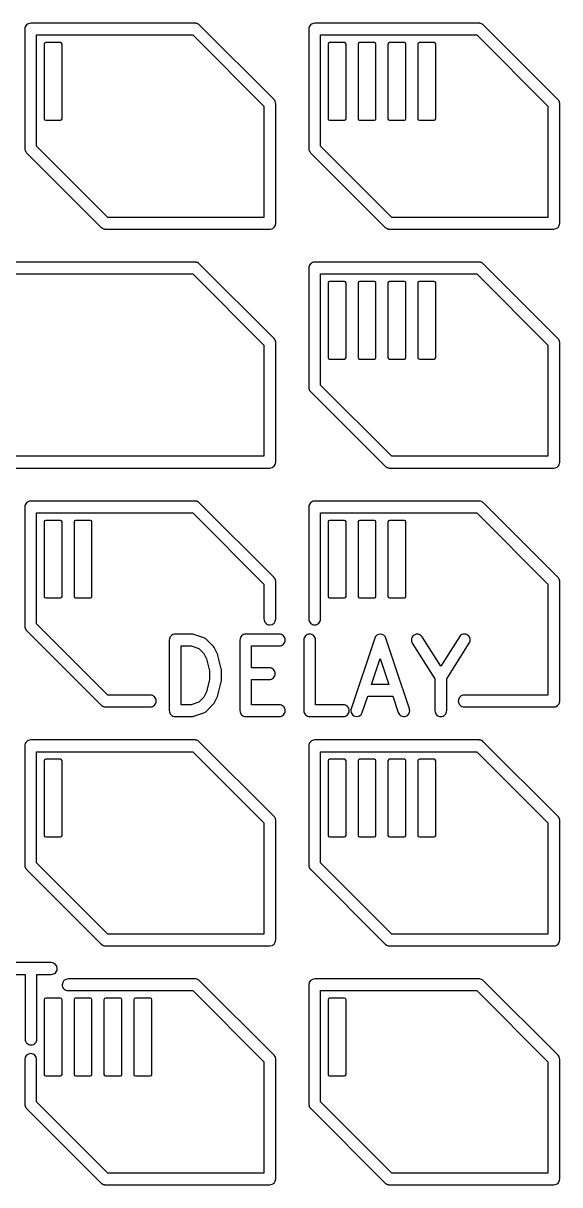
# Model space of a CAD drawing. Header units: millimetres. Extents: x 3 to 62, y 3 to 113.
# Drawn here: x 39.14 to 61.93, y 63.76 to 113.16 of the extents above; entities that cross this region are included whole.
import ezdxf

# ---------------------------------------------------------------- set-up
doc = ezdxf.new("R2010")
doc.units = ezdxf.units.MM
doc.layers.add('Layer_1', color=7, linetype='CONTINUOUS')

msp = doc.modelspace()

# ---------------------------------------------------------------- linework, layer by layer
at = {"layer": 'Layer_1', "color": 7}
for points in [[(46.440739, 113.157596), (39.456144, 113.157596), (39.455642, 113.157596), (39.455642, 113.157596)], [(46.473812, 113.155528), (46.473283, 113.155528)], [(46.505853, 113.148811), (46.505324, 113.148811)], [(46.536862, 113.138475), (46.536333, 113.138475)], [(58.505618, 113.157596), (51.521023, 113.157596), (51.520521, 113.157596), (51.520521, 113.157596)], [(39.205531, 112.907482), (39.205531, 107.827178), (39.206034, 107.818393)], [(49.79245, 109.909219), (46.617454, 113.084215)], [(51.27041, 112.907482), (51.27041, 107.827178), (51.270913, 107.818393)], [(61.850106, 109.916454), (58.690112, 113.07698)], [(40.028411, 112.272406), (40.028411, 109.09741)], [(40.725508, 112.334934), (40.090932, 112.334934)], [(40.788055, 109.09741), (40.788055, 112.272406)], [(52.09329, 112.272406), (52.09329, 109.09741)], [(52.790916, 112.334934), (52.155811, 112.334934)], [(52.853437, 109.09741), (52.853437, 112.272406)], [(53.363474, 112.272406), (53.363474, 109.09741)], [(54.060597, 112.334934), (53.425492, 112.334934)], [(54.123118, 109.09741), (54.123118, 112.272406)], [(54.633181, 112.272406), (54.633181, 109.09741)], [(55.330807, 112.334934), (54.695702, 112.334934)], [(55.393328, 109.09741), (55.393328, 112.272406)], [(55.903391, 112.272406), (55.903391, 109.09741)], [(56.600488, 112.334934), (55.965912, 112.334934)], [(56.663035, 109.09741), (56.663035, 112.272406)], [(49.865316, 104.652182), (49.865316, 109.719567)], [(61.92194, 109.799148), (61.921411, 109.800699)], [(61.930724, 104.652182), (61.930724, 109.732486)], [(40.090932, 109.034882), (40.725508, 109.034882)], [(52.155811, 109.034882), (52.790916, 109.034882)], [(53.425492, 109.034882), (54.060597, 109.034882)], [(54.695702, 109.034882), (55.330807, 109.034882)], [(55.965912, 109.034882), (56.600488, 109.034882)], [(39.237043, 107.706256), (39.238075, 107.704189)], [(51.301922, 107.706256), (51.302954, 107.704189)], [(39.2789, 107.650445), (42.453896, 104.475449)], [(51.343779, 107.650445), (54.518775, 104.475449)], [(42.590315, 104.406203), (42.598068, 104.404652), (42.600158, 104.404652)], [(42.643549, 104.402585), (49.615735, 104.402585)], [(54.655221, 104.406203), (54.662947, 104.404652)], [(54.708428, 104.402585), (61.680614, 104.402585)], [(46.440739, 102.997505), (15.325884, 102.997505), (15.325355, 102.997505), (15.325355, 102.997505)], [(46.473812, 102.995438), (46.473283, 102.995438)], [(46.505853, 102.98872), (46.505324, 102.98872)], [(46.536862, 102.978385), (46.536333, 102.978385)], [(49.79245, 99.749128), (46.617454, 102.924124)], [(51.27041, 102.747391), (51.27041, 97.667604)], [(58.505618, 102.997505), (51.521023, 102.997505), (51.520521, 102.997505), (51.520521, 102.997505)], [(61.850106, 99.756363), (58.690112, 102.91689)], [(52.09329, 102.112315), (52.09329, 98.937319)], [(52.790916, 102.174844), (52.155811, 102.174844)], [(52.853437, 98.937319), (52.853437, 102.112315)], [(53.363474, 102.112315), (53.363474, 98.937319)], [(54.060597, 102.174844), (53.425492, 102.174844)], [(54.123118, 98.937319), (54.123118, 102.112315)], [(54.633181, 102.112315), (54.633181, 98.937319)], [(55.330807, 102.174844), (54.695702, 102.174844)], [(55.393328, 98.937319), (55.393328, 102.112315)], [(55.903391, 102.112315), (55.903391, 98.937319)], [(56.600488, 102.174844), (55.965912, 102.174844)], [(56.663035, 98.937319), (56.663035, 102.112315)], [(49.863252, 99.603918), (49.86275, 99.606502)], [(49.865316, 94.492608), (49.865316, 99.559476)], [(61.92194, 99.639058), (61.921411, 99.640608)], [(61.930724, 94.492608), (61.930724, 99.572395)], [(52.155811, 98.874791), (52.790916, 98.874791)], [(53.425492, 98.874791), (54.060597, 98.874791)], [(54.695702, 98.874791), (55.330807, 98.874791)], [(55.965912, 98.874791), (56.600488, 98.874791)], [(51.279697, 97.600942), (51.280226, 97.599392)], [(51.302954, 97.545648), (51.305018, 97.542031)], [(51.322084, 97.516709), (51.322586, 97.515159)], [(51.343779, 97.490871), (54.518775, 94.315875)], [(18.500351, 94.242495), (18.50551, 94.242495), (49.615735, 94.242495)], [(54.695517, 94.242495), (61.680614, 94.242495)], [(39.205531, 92.587301), (39.205531, 87.507514)], [(46.440739, 92.837414), (39.456144, 92.837414), (39.455642, 92.837414), (39.455642, 92.837414)], [(46.473812, 92.835347), (46.473283, 92.835347)], [(46.505853, 92.828629), (46.505324, 92.828629)], [(46.536862, 92.818294), (46.536333, 92.818294)], [(49.79245, 89.589038), (46.617454, 92.764034)], [(51.27041, 92.587301), (51.27041, 87.824807)], [(58.505618, 92.837414), (51.521023, 92.837414), (51.520521, 92.837414), (51.520521, 92.837414)], [(61.850106, 89.596273), (58.690112, 92.756799)], [(44.535424, 84.582631), (42.733984, 84.582631), (39.705752, 87.610866), (39.705752, 92.337187), (46.337393, 92.337187), (49.365625, 89.308952), (49.365625, 87.824807)], [(40.028411, 91.952225), (40.028411, 88.777229)], [(40.725508, 92.014753), (40.090932, 92.014753)], [(40.788055, 88.777229), (40.788055, 91.952225)], [(41.298092, 91.952225), (41.298092, 88.777229)], [(41.995718, 92.014753), (41.360613, 92.014753)], [(42.058239, 88.777229), (42.058239, 91.952225)], [(51.770631, 87.824807), (51.770631, 92.337187), (58.402272, 92.337187), (61.430503, 89.308952), (61.430503, 84.582631), (57.870513, 84.582631)], [(52.09329, 91.952225), (52.09329, 88.777229)], [(52.790916, 92.014753), (52.155811, 92.014753)], [(52.853437, 88.777229), (52.853437, 91.952225)], [(53.363474, 91.952225), (53.363474, 88.777229)], [(54.060597, 92.014753), (53.425492, 92.014753)], [(54.123118, 88.777229), (54.123118, 91.952225)], [(54.633181, 91.952225), (54.633181, 88.777229)], [(55.330807, 92.014753), (54.695702, 92.014753)], [(55.393328, 88.777229), (55.393328, 91.952225)], [(49.863252, 89.443827), (49.86275, 89.446411)], [(61.92194, 89.478967), (61.921411, 89.480517)], [(61.930724, 84.332518), (61.930724, 89.412305)], [(49.865316, 87.824807), (49.865316, 89.399385)], [(40.090932, 88.715217), (40.725508, 88.715217)], [(41.360613, 88.715217), (41.995718, 88.715217)], [(52.155811, 88.715217), (52.790916, 88.715217)], [(53.425492, 88.715217), (54.060597, 88.715217)], [(54.695702, 88.715217), (55.330807, 88.715217)], [(39.214818, 87.440851), (39.215348, 87.439301)], [(39.238075, 87.385557), (39.240139, 87.38194)], [(39.257205, 87.356619), (39.257707, 87.355068)], [(39.2789, 87.330781), (42.453896, 84.155784), (42.460617, 84.149583)], [(46.306622, 87.177846), (45.592406, 87.177845)], [(46.814065, 87.022299), (46.385679, 87.164926)], [(47.197526, 86.676068), (46.912252, 86.961838)], [(50.020362, 87.177819), (48.59201, 87.177819), (48.59201, 87.177819)], [(54.069196, 87.00677), (53.069257, 84.006956)], [(55.252067, 84.880287), (54.543593, 87.00677)], [(57.666916, 87.062063), (56.877797, 85.82183), (56.088705, 87.062063)], [(45.34227, 86.927732), (45.34227, 83.927919)], [(47.387179, 86.325702), (47.244013, 86.611472)], [(48.3419, 86.927705), (48.3419, 85.49937), (48.3419, 83.927892)], [(49.591949, 85.749484), (48.842121, 85.749484), (48.842121, 86.677591), (50.020362, 86.677591)], [(51.056125, 86.927732), (51.056125, 83.927919)], [(52.735089, 84.178032), (51.556372, 84.178032), (51.556372, 86.927732)], [(55.66651, 86.793346), (56.627687, 85.283363), (56.627687, 83.927892)], [(57.127934, 83.927892), (57.127934, 85.283363), (58.088582, 86.793346)], [(47.548812, 85.702485), (47.406229, 86.274026)], [(47.556485, 85.213627), (47.556485, 85.642024)], [(47.406176, 84.581625), (47.548812, 85.153166)], [(50.020362, 84.178005), (48.842121, 84.178005), (48.842121, 85.249256), (49.591949, 85.249256)], [(47.24396, 84.244695), (47.387126, 84.530465)], [(53.543125, 83.848827), (53.772069, 84.534572), (54.84072, 84.534572), (55.069134, 83.848827)], [(55.543532, 84.006956), (55.262412, 84.849281)], [(42.596533, 84.084988), (42.598068, 84.084988)], [(42.630638, 84.082404), (44.535424, 84.082404)], [(46.912199, 83.893813), (47.197473, 84.179583)], [(57.870513, 84.082404), (61.680614, 84.082404)], [(45.592406, 83.677805), (46.306569, 83.677805)], [(46.385626, 83.690724), (46.814013, 83.833351)], [(48.59201, 83.677778), (50.020362, 83.677778)], [(51.306261, 83.677805), (52.735089, 83.677805)], [(46.440739, 82.677324), (39.456144, 82.677324), (39.455642, 82.677324), (39.455642, 82.677324)], [(49.79245, 79.428947), (49.79245, 79.429464), (46.617454, 82.60446)], [(58.505618, 82.677324), (51.521023, 82.677324), (51.520521, 82.677324), (51.520521, 82.677324)], [(58.538691, 82.675256), (58.538161, 82.675256)], [(58.570732, 82.669055), (58.570202, 82.669055)], [(58.601741, 82.658203), (58.601212, 82.65872)], [(61.857858, 79.428947), (61.857355, 79.429464), (58.682862, 82.603943), (58.682359, 82.60446)], [(39.205531, 82.42721), (39.205531, 77.347424)], [(51.27041, 82.42721), (51.27041, 77.347424)], [(40.028411, 81.792651), (40.028411, 78.617655)], [(40.725508, 81.855179), (40.090932, 81.855179)], [(40.788055, 78.617655), (40.788055, 81.792651)], [(52.09329, 81.792651), (52.09329, 78.617655)], [(52.790916, 81.855179), (52.155811, 81.855179)], [(52.853437, 78.617655), (52.853437, 81.792651)], [(53.363474, 81.792651), (53.363474, 78.617655)], [(54.060597, 81.855179), (53.425492, 81.855179)], [(54.123118, 78.617655), (54.123118, 81.792651)], [(54.633181, 81.792651), (54.633181, 78.617655)], [(55.330807, 81.855179), (54.695702, 81.855179)], [(55.393328, 78.617655), (55.393328, 81.792651)], [(55.903391, 81.792651), (55.903391, 78.617655)], [(56.600488, 81.855179), (55.965912, 81.855179)], [(56.663035, 78.617655), (56.663035, 81.792651)], [(49.847245, 79.346265), (49.846213, 79.348332)], [(49.865316, 74.172428), (49.865316, 79.235161)], [(61.88421, 79.397424), (61.879554, 79.404142), (61.879051, 79.404659)], [(61.930724, 74.172428), (61.930724, 79.24653)], [(40.090932, 78.555127), (40.725508, 78.555127)], [(52.155811, 78.555127), (52.790916, 78.555127)], [(53.425492, 78.555127), (54.060597, 78.555127)], [(54.695702, 78.555127), (55.330807, 78.555127)], [(55.965912, 78.555127), (56.600488, 78.555127)], [(39.214818, 77.280759), (39.215348, 77.279209)], [(39.238075, 77.225467), (39.240139, 77.22185)], [(39.257205, 77.196527), (39.257707, 77.194979)], [(39.2789, 77.17069), (42.453896, 73.995694), (42.460617, 73.989492)], [(51.279697, 77.280759), (51.280226, 77.279209)], [(51.302954, 77.225467), (51.305018, 77.22185)], [(51.322084, 77.196527), (51.322586, 77.194979)], [(51.339123, 77.175858), (51.343779, 77.17069)], [(51.351029, 77.163454), (54.518775, 73.995694)], [(42.630638, 73.922312), (49.615735, 73.922312)], [(54.695517, 73.922312), (61.680614, 73.922312)], [(40.327945, 73.207628), (39.471146, 73.207628), (39.470617, 73.207628), (38.613315, 73.207628), (38.613315, 73.207628)], [(38.613315, 72.707918), (39.220507, 72.707918), (39.220507, 69.957703)], [(39.720727, 69.957703), (39.720727, 72.707918), (40.327945, 72.707918)], [(46.440739, 72.517234), (46.44021, 72.517234), (41.04314, 72.517234), (41.04314, 72.517234)], [(49.79245, 69.269374), (46.617454, 72.443851), (46.617454, 72.44437)], [(51.27041, 72.267637), (51.27041, 67.187333)], [(58.505618, 72.517234), (51.521023, 72.517234), (51.520521, 72.517234), (51.520521, 72.517234)], [(61.857355, 69.269374), (58.682359, 72.44437)], [(41.04314, 72.017524), (46.337393, 72.017524), (49.365625, 68.989286), (49.365625, 64.26245), (42.733984, 64.26245), (39.705752, 67.290685), (39.705752, 69.092641)], [(40.028411, 71.632561), (40.028411, 68.457565)], [(40.725508, 71.695089), (40.090932, 71.695089)], [(40.788055, 68.457565), (40.788055, 71.632561)], [(41.298092, 71.632561), (41.298092, 68.457565)], [(41.995718, 71.695089), (41.360613, 71.695089)], [(42.058239, 68.457565), (42.058239, 71.632561)], [(42.568302, 71.632561), (42.568302, 68.457565)], [(43.265928, 71.695089), (42.630823, 71.695089)], [(43.328449, 68.457565), (43.328449, 71.632561)], [(43.838486, 71.632561), (43.838486, 68.457565)], [(44.535609, 71.695089), (43.900504, 71.695089)], [(44.59813, 68.457565), (44.59813, 71.632561)], [(52.09329, 71.632561), (52.09329, 68.457565)], [(52.790916, 71.695089), (52.155811, 71.695089)], [(52.853437, 68.457565), (52.853437, 71.632561)], [(39.205531, 69.092641), (39.205531, 67.187333)], [(49.865316, 64.012337), (49.865316, 69.079721)], [(61.930724, 64.012337), (61.930724, 69.092641)], [(40.090932, 68.395036), (40.725508, 68.395036)], [(41.360613, 68.395036), (41.995718, 68.395036)], [(42.630823, 68.395036), (43.265928, 68.395036)], [(43.900504, 68.395036), (44.535609, 68.395036)], [(52.155811, 68.395036), (52.790916, 68.395036)], [(39.214818, 67.120669), (39.215348, 67.119119)], [(39.238075, 67.065376), (39.240139, 67.06176)], [(39.257205, 67.036436), (39.257707, 67.034886)], [(39.2789, 67.0106), (42.453896, 63.835604), (42.460617, 63.829402)], [(51.279697, 67.120669), (51.280226, 67.119119)], [(51.302954, 67.065376), (51.305018, 67.06176)], [(51.322084, 67.036436), (51.322586, 67.034886)], [(51.339123, 67.016283), (51.343779, 67.0106)], [(51.351029, 67.003363), (54.518775, 63.835604), (54.525496, 63.829402)], [(42.630638, 63.762222), (49.615735, 63.762222)], [(54.661412, 63.764807), (54.662947, 63.764807)], [(54.695517, 63.762222), (61.680614, 63.762222)]]:
    msp.add_lwpolyline(points, dxfattribs=at)
for points in [[(39.705752, 112.657368), (46.337393, 112.657368), (49.365625, 109.629133), (49.365625, 104.902296), (42.734513, 104.902296), (39.705752, 107.931048), (39.705752, 112.657368)], [(51.770631, 112.657368), (58.402272, 112.657368), (61.430503, 109.629133), (61.430503, 104.902296), (54.799392, 104.902296), (51.770631, 107.931048), (51.770631, 112.657368)], [(15.575465, 102.497278), (46.337393, 102.497278), (49.365625, 99.469042), (49.365625, 94.742205), (18.604729, 94.742205), (15.575465, 97.771474), (15.575465, 102.497278)], [(51.770631, 102.497278), (58.402272, 102.497278), (61.430503, 99.469042), (61.430503, 94.742205), (54.799392, 94.742205), (51.770631, 97.770957), (51.770631, 102.497278)], [(51.306261, 87.177845)], [(54.306395, 87.177819)], [(55.867011, 87.177302)], [(45.841987, 86.677618), (46.265744, 86.677618), (46.600071, 86.566514), (46.815044, 86.351023), (46.927704, 86.126231), (47.056397, 85.611535), (47.056397, 85.244116), (46.927704, 84.729419), (46.815044, 84.504627), (46.600071, 84.289136), (46.265744, 84.178032), (45.841987, 84.178032)], [(54.306395, 86.137056), (54.673821, 85.034799), (53.938968, 85.034799), (54.306395, 86.137056)], [(39.705752, 82.177613), (46.336864, 82.177613), (49.365625, 79.148861), (49.365625, 74.422541), (42.733984, 74.422541), (39.705752, 77.450775), (39.705752, 82.177613)], [(51.770631, 82.177613), (58.401743, 82.177613), (61.430503, 79.148861), (61.430503, 74.422541), (54.798863, 74.422541), (51.770631, 77.450775), (51.770631, 82.177613)], [(51.770631, 72.017524), (58.402272, 72.017524), (61.430503, 68.989286), (61.430503, 64.26245), (54.798863, 64.26245), (51.770631, 67.290685), (51.770631, 72.017524)]]:
    msp.add_lwpolyline(points, close=True, dxfattribs=at)
for points in [[(39.455642, 113.157596), (39.389299, 113.157625), (39.325665, 113.131283), (39.278753, 113.084371)], [(46.473283, 113.155528), (46.462491, 113.156925), (46.45162, 113.157616), (46.440739, 113.157596)], [(46.505324, 113.148811), (46.494975, 113.151725), (46.484449, 113.153969), (46.473812, 113.155528)], [(46.536333, 113.138475), (46.526405, 113.142571), (46.516224, 113.146024), (46.505853, 113.148811)], [(46.617454, 113.084215), (46.594397, 113.107398), (46.567016, 113.125833), (46.536862, 113.138475)], [(51.520521, 113.157596), (51.454178, 113.157625), (51.390544, 113.131283), (51.343632, 113.084371)], [(58.540225, 113.155012), (58.528763, 113.156674), (58.5172, 113.157537), (58.505618, 113.157596)], [(58.559884, 113.150878), (58.553389, 113.152518), (58.546831, 113.153898), (58.540225, 113.155012)], [(58.570732, 113.148811), (58.567131, 113.149579), (58.563515, 113.150269), (58.559884, 113.150878)], [(58.690112, 113.07698), (58.657929, 113.111752), (58.616528, 113.136663), (58.570732, 113.148811)], [(39.278753, 113.084371), (39.231842, 113.037459), (39.205501, 112.973825), (39.205531, 112.907482)], [(51.343632, 113.084371), (51.296721, 113.037459), (51.27038, 112.973825), (51.27041, 112.907482)], [(40.090932, 112.334934), (40.056404, 112.334942), (40.028411, 112.306942), (40.028411, 112.272406)], [(40.788055, 112.272406), (40.788055, 112.306952), (40.760062, 112.334957), (40.725508, 112.334934)], [(52.155811, 112.334934), (52.121283, 112.334942), (52.09329, 112.306942), (52.09329, 112.272406)], [(52.853437, 112.272406), (52.853437, 112.306942), (52.825444, 112.334942), (52.790916, 112.334934)], [(53.425492, 112.334934), (53.391149, 112.33467), (53.363447, 112.306746), (53.363474, 112.272406)], [(54.123118, 112.272406), (54.123118, 112.306942), (54.095125, 112.334942), (54.060597, 112.334934)], [(54.695702, 112.334934), (54.661174, 112.334942), (54.633181, 112.306942), (54.633181, 112.272406)], [(55.393328, 112.272406), (55.393328, 112.306942), (55.365335, 112.334942), (55.330807, 112.334934)], [(55.965912, 112.334934), (55.931384, 112.334942), (55.903391, 112.306942), (55.903391, 112.272406)], [(56.663035, 112.272406), (56.663035, 112.306952), (56.635042, 112.334957), (56.600488, 112.334934)], [(49.814172, 109.884414), (49.807485, 109.893152), (49.800229, 109.901438), (49.79245, 109.909219)], [(49.834307, 109.853925), (49.828348, 109.864566), (49.821618, 109.874756), (49.814172, 109.884414)], [(49.839995, 109.841523), (49.838212, 109.845708), (49.836316, 109.849844), (49.834307, 109.853925)], [(49.865316, 109.719567), (49.8673, 109.761704), (49.85859, 109.803658), (49.839995, 109.841523)], [(61.860451, 109.905602), (61.857112, 109.909322), (61.853662, 109.912941), (61.850106, 109.916454)], [(61.879051, 109.884414), (61.873254, 109.891821), (61.867045, 109.898895), (61.860451, 109.905602)], [(61.897122, 109.857543), (61.891685, 109.866881), (61.885649, 109.875857), (61.879051, 109.884414)], [(61.911595, 109.828087), (61.907421, 109.838212), (61.902586, 109.848052), (61.897122, 109.857543)], [(61.921411, 109.800699), (61.918673, 109.810011), (61.915396, 109.819156), (61.911595, 109.828087)], [(61.924533, 109.785196), (61.923801, 109.78987), (61.922936, 109.794523), (61.92194, 109.799148)], [(61.92866, 109.765042), (61.927562, 109.771814), (61.926185, 109.778537), (61.924533, 109.785196)], [(61.930724, 109.732486), (61.930746, 109.743371), (61.930056, 109.754246), (61.92866, 109.765042)], [(40.028411, 109.09741), (40.028411, 109.062874), (40.056404, 109.034873), (40.090932, 109.034882)], [(40.725508, 109.034882), (40.760062, 109.034859), (40.788055, 109.062864), (40.788055, 109.09741)], [(52.09329, 109.09741), (52.09329, 109.062874), (52.121283, 109.034873), (52.155811, 109.034882)], [(52.790916, 109.034882), (52.825444, 109.034873), (52.853437, 109.062874), (52.853437, 109.09741)], [(53.363474, 109.09741), (53.363447, 109.06307), (53.391149, 109.03515), (53.425492, 109.034882)], [(54.060597, 109.034882), (54.095125, 109.034873), (54.123118, 109.062874), (54.123118, 109.09741)], [(54.633181, 109.09741), (54.633181, 109.062874), (54.661174, 109.034873), (54.695702, 109.034882)], [(55.330807, 109.034882), (55.365335, 109.034873), (55.393328, 109.062874), (55.393328, 109.09741)], [(55.903391, 109.09741), (55.903391, 109.062874), (55.931384, 109.034873), (55.965912, 109.034882)], [(56.600488, 109.034882), (56.635042, 109.034859), (56.663035, 109.062864), (56.663035, 109.09741)], [(39.206034, 107.818393), (39.206659, 107.80025), (39.209259, 107.78223), (39.213786, 107.76465)], [(39.213786, 107.76465), (39.215588, 107.758021), (39.217663, 107.75147), (39.220004, 107.745013)], [(39.220004, 107.745013), (39.22128, 107.741017), (39.222656, 107.737054), (39.224132, 107.733127)], [(39.224132, 107.733127), (39.227897, 107.723921), (39.232209, 107.714948), (39.237043, 107.706256)], [(39.238075, 107.704189), (39.24023, 107.700689), (39.242471, 107.697243), (39.244796, 107.693853)], [(39.244796, 107.693853), (39.254527, 107.678169), (39.265965, 107.663611), (39.2789, 107.650445)], [(51.270913, 107.818393), (51.271538, 107.80025), (51.274138, 107.78223), (51.278665, 107.76465)], [(51.278665, 107.76465), (51.280467, 107.758021), (51.282542, 107.75147), (51.284883, 107.745013)], [(51.284883, 107.745013), (51.286159, 107.741017), (51.287535, 107.737054), (51.289011, 107.733127)], [(51.289011, 107.733127), (51.292776, 107.723921), (51.297088, 107.714948), (51.301922, 107.706256)], [(51.302954, 107.704189), (51.305109, 107.700689), (51.30735, 107.697243), (51.309675, 107.693853)], [(51.309675, 107.693853), (51.319406, 107.678169), (51.330844, 107.663611), (51.343779, 107.650445)], [(42.453896, 104.475449), (42.461699, 104.467854), (42.469989, 104.460776), (42.478714, 104.454262)], [(42.478714, 104.454262), (42.487436, 104.44764), (42.496584, 104.441598), (42.506099, 104.436175)], [(42.506099, 104.436175), (42.513477, 104.432003), (42.521063, 104.428208), (42.528826, 104.424806)], [(42.528826, 104.424806), (42.531727, 104.423371), (42.534656, 104.421993), (42.53761, 104.420672)], [(42.53761, 104.420672), (42.542381, 104.418802), (42.547207, 104.417078), (42.552083, 104.415504)], [(42.552083, 104.415504), (42.558042, 104.413381), (42.564078, 104.411485), (42.570181, 104.40982)], [(42.570181, 104.40982), (42.57684, 104.40834), (42.583557, 104.407133), (42.590315, 104.406203)], [(42.600158, 104.404652), (42.608899, 104.403499), (42.617696, 104.402809), (42.62651, 104.402585)], [(42.62651, 104.402585), (42.632188, 104.402392), (42.637871, 104.402392), (42.643549, 104.402585)], [(49.615735, 104.402585), (49.626616, 104.402565), (49.637487, 104.403256), (49.648279, 104.404652)], [(49.648279, 104.404652), (49.772407, 104.421162), (49.865172, 104.526961), (49.865316, 104.652182)], [(54.518775, 104.475449), (54.526578, 104.467854), (54.534868, 104.460776), (54.543593, 104.454262)], [(54.543593, 104.454262), (54.559095, 104.442528), (54.575913, 104.432643), (54.593705, 104.424806)], [(54.593705, 104.424806), (54.596606, 104.423371), (54.599535, 104.421993), (54.602489, 104.420672)], [(54.602489, 104.420672), (54.60726, 104.418802), (54.612086, 104.417078), (54.616962, 104.415504)], [(54.616962, 104.415504), (54.62292, 104.413381), (54.628957, 104.411485), (54.63506, 104.40982)], [(54.63506, 104.40982), (54.641728, 104.408339), (54.648454, 104.407133), (54.655221, 104.406203)], [(54.662947, 104.404652), (54.678013, 104.402581), (54.693236, 104.40189), (54.708428, 104.402585)], [(61.680614, 104.402585), (61.818571, 104.402524), (61.930502, 104.514225), (61.930724, 104.652182)], [(46.473283, 102.995438), (46.462491, 102.996834), (46.45162, 102.997525), (46.440739, 102.997505)], [(46.505324, 102.98872), (46.494975, 102.991635), (46.484449, 102.993878), (46.473812, 102.995438)], [(46.536333, 102.978385), (46.526405, 102.982481), (46.516224, 102.985933), (46.505853, 102.98872)], [(46.617454, 102.924124), (46.594397, 102.947307), (46.567016, 102.965742), (46.536862, 102.978385)], [(51.343632, 102.924281), (51.296721, 102.877369), (51.27038, 102.813734), (51.27041, 102.747391)], [(51.520521, 102.997505), (51.454178, 102.997534), (51.390544, 102.971193), (51.343632, 102.924281)], [(58.540225, 102.994921), (58.528763, 102.996583), (58.5172, 102.997446), (58.505618, 102.997505)], [(58.559884, 102.990787), (58.553389, 102.992428), (58.546831, 102.993807), (58.540225, 102.994921)], [(58.570732, 102.98872), (58.567131, 102.989489), (58.563515, 102.990178), (58.559884, 102.990787)], [(58.690112, 102.91689), (58.657929, 102.951662), (58.616528, 102.976573), (58.570732, 102.98872)], [(52.155811, 102.174844), (52.121283, 102.174852), (52.09329, 102.146851), (52.09329, 102.112315)], [(52.853437, 102.112315), (52.853437, 102.146851), (52.825444, 102.174852), (52.790916, 102.174844)], [(53.425492, 102.174844), (53.391149, 102.174576), (53.363447, 102.146655), (53.363474, 102.112315)], [(54.123118, 102.112315), (54.123118, 102.146851), (54.095125, 102.174852), (54.060597, 102.174844)], [(54.695702, 102.174844), (54.661174, 102.174852), (54.633181, 102.146851), (54.633181, 102.112315)], [(55.393328, 102.112315), (55.393328, 102.146851), (55.365335, 102.174852), (55.330807, 102.174844)], [(55.965912, 102.174844), (55.931384, 102.174852), (55.903391, 102.146851), (55.903391, 102.112315)], [(56.663035, 102.112315), (56.663035, 102.146861), (56.635042, 102.174867), (56.600488, 102.174844)], [(49.814172, 99.724324), (49.807485, 99.733061), (49.800229, 99.741347), (49.79245, 99.749128)], [(49.826581, 99.706237), (49.822711, 99.712445), (49.818571, 99.718479), (49.814172, 99.724324)], [(49.834307, 99.693835), (49.831853, 99.698043), (49.829277, 99.702179), (49.826581, 99.706237)], [(49.839995, 99.681433), (49.838212, 99.685618), (49.836316, 99.689753), (49.834307, 99.693835)], [(49.847748, 99.665413), (49.845355, 99.670843), (49.842769, 99.676186), (49.839995, 99.681433)], [(49.857061, 99.636991), (49.854527, 99.646642), (49.851417, 99.656133), (49.847748, 99.665413)], [(49.86275, 99.606502), (49.861486, 99.616773), (49.859586, 99.626955), (49.857061, 99.636991)], [(49.865316, 99.576529), (49.86513, 99.58569), (49.864442, 99.594833), (49.863252, 99.603918)], [(49.865316, 99.559476), (49.86551, 99.565159), (49.86551, 99.570847), (49.865316, 99.576529)], [(61.860451, 99.745511), (61.857112, 99.749231), (61.853662, 99.75285), (61.850106, 99.756363)], [(61.879051, 99.724324), (61.873254, 99.73173), (61.867045, 99.738804), (61.860451, 99.745511)], [(61.897122, 99.697452), (61.891685, 99.70679), (61.885649, 99.715766), (61.879051, 99.724324)], [(61.911595, 99.667996), (61.907421, 99.678121), (61.902586, 99.687961), (61.897122, 99.697452)], [(61.921411, 99.640608), (61.918673, 99.64992), (61.915396, 99.659065), (61.911595, 99.667996)], [(61.924533, 99.625105), (61.923801, 99.62978), (61.922936, 99.634432), (61.92194, 99.639058)], [(61.92866, 99.604951), (61.927562, 99.611723), (61.926185, 99.618447), (61.924533, 99.625105)], [(61.930724, 99.572395), (61.930746, 99.583281), (61.930056, 99.594156), (61.92866, 99.604951)], [(52.09329, 98.937319), (52.09329, 98.902784), (52.121283, 98.874783), (52.155811, 98.874791)], [(52.790916, 98.874791), (52.825444, 98.874783), (52.853437, 98.902784), (52.853437, 98.937319)], [(53.363474, 98.937319), (53.363447, 98.902979), (53.391149, 98.875059), (53.425492, 98.874791)], [(54.060597, 98.874791), (54.095125, 98.874783), (54.123118, 98.902784), (54.123118, 98.937319)], [(54.633181, 98.937319), (54.633181, 98.902784), (54.661174, 98.874783), (54.695702, 98.874791)], [(55.330807, 98.874791), (55.365335, 98.874783), (55.393328, 98.902784), (55.393328, 98.937319)], [(55.903391, 98.937319), (55.903391, 98.902784), (55.931384, 98.874783), (55.965912, 98.874791)], [(56.600488, 98.874791), (56.635042, 98.874768), (56.663035, 98.902773), (56.663035, 98.937319)], [(51.27041, 97.667604), (51.270777, 97.650729), (51.272851, 97.633935), (51.276602, 97.617478)], [(51.276602, 97.617478), (51.277448, 97.611933), (51.27848, 97.606418), (51.279697, 97.600942)], [(51.280226, 97.599392), (51.282964, 97.590079), (51.286242, 97.580934), (51.290043, 97.572003)], [(51.290043, 97.572003), (51.293827, 97.562973), (51.298138, 97.554173), (51.302954, 97.545648)], [(51.305018, 97.542031), (51.310185, 97.53325), (51.315884, 97.524794), (51.322084, 97.516709)], [(51.322586, 97.515159), (51.327166, 97.509437), (51.331995, 97.50392), (51.337059, 97.498622)], [(51.337059, 97.498622), (51.339246, 97.495993), (51.341486, 97.493409), (51.343779, 97.490871)], [(49.615735, 94.242495), (49.753687, 94.242725), (49.865379, 94.354656), (49.865316, 94.492608)], [(61.857502, 94.315719), (61.904413, 94.362631), (61.930754, 94.426265), (61.930724, 94.492608)], [(54.518775, 94.315875), (54.520977, 94.313767), (54.523218, 94.3117), (54.525496, 94.309674)], [(54.525496, 94.309674), (54.530478, 94.304985), (54.53565, 94.300503), (54.541, 94.296238)], [(54.541, 94.296238), (54.545212, 94.293176), (54.549518, 94.290246), (54.553912, 94.287453)], [(54.553912, 94.287453), (54.55862, 94.284013), (54.563447, 94.280738), (54.568385, 94.277635)], [(54.568385, 94.277635), (54.573785, 94.274501), (54.579301, 94.27157), (54.584921, 94.26885)], [(54.584921, 94.26885), (54.589005, 94.266842), (54.593143, 94.264947), (54.59733, 94.263165)], [(54.59733, 94.263165), (54.601926, 94.261305), (54.606575, 94.259581), (54.611274, 94.257997)], [(54.611274, 94.257997), (54.627494, 94.251967), (54.644297, 94.247638), (54.661412, 94.245078)], [(54.661412, 94.245078), (54.672708, 94.24344), (54.684103, 94.242576), (54.695517, 94.242495)], [(61.680614, 94.242495), (61.746957, 94.242465), (61.810591, 94.268807), (61.857502, 94.315719)], [(39.278753, 92.76419), (39.231842, 92.717278), (39.205501, 92.653644), (39.205531, 92.587301)], [(39.455642, 92.837414), (39.389299, 92.837444), (39.325665, 92.811102), (39.278753, 92.76419)], [(46.473283, 92.835347), (46.462491, 92.836744), (46.45162, 92.837434), (46.440739, 92.837414)], [(46.505324, 92.828629), (46.494975, 92.831544), (46.484449, 92.833788), (46.473812, 92.835347)], [(46.536333, 92.818294), (46.526405, 92.82239), (46.516224, 92.825842), (46.505853, 92.828629)], [(46.617454, 92.764034), (46.594397, 92.787217), (46.567016, 92.805651), (46.536862, 92.818294)], [(51.343632, 92.76419), (51.296721, 92.717278), (51.27038, 92.653644), (51.27041, 92.587301)], [(51.520521, 92.837414), (51.454178, 92.837444), (51.390544, 92.811102), (51.343632, 92.76419)], [(58.540225, 92.83483), (58.528763, 92.836492), (58.5172, 92.837356), (58.505618, 92.837414)], [(58.559884, 92.830696), (58.553389, 92.832337), (58.546831, 92.833716), (58.540225, 92.83483)], [(58.570732, 92.828629), (58.567131, 92.829398), (58.563515, 92.830087), (58.559884, 92.830696)], [(58.690112, 92.756799), (58.657929, 92.791571), (58.616528, 92.816482), (58.570732, 92.828629)], [(40.090932, 92.014753), (40.056404, 92.014761), (40.028411, 91.986761), (40.028411, 91.952225)], [(40.788055, 91.952225), (40.788055, 91.986771), (40.760062, 92.014776), (40.725508, 92.014753)], [(41.360613, 92.014753), (41.326085, 92.014761), (41.298092, 91.986761), (41.298092, 91.952225)], [(42.058239, 91.952225), (42.058239, 91.986761), (42.030246, 92.014761), (41.995718, 92.014753)], [(52.155811, 92.014753), (52.121283, 92.014761), (52.09329, 91.986761), (52.09329, 91.952225)], [(52.853437, 91.952225), (52.853437, 91.986761), (52.825444, 92.014761), (52.790916, 92.014753)], [(53.425492, 92.014753), (53.391149, 92.014489), (53.363447, 91.986565), (53.363474, 91.952225)], [(54.123118, 91.952225), (54.123118, 91.986761), (54.095125, 92.014761), (54.060597, 92.014753)], [(54.695702, 92.014753), (54.661174, 92.014761), (54.633181, 91.986761), (54.633181, 91.952225)], [(55.393328, 91.952225), (55.393328, 91.986761), (55.365335, 92.014761), (55.330807, 92.014753)], [(49.814172, 89.564233), (49.807485, 89.57297), (49.800229, 89.581257), (49.79245, 89.589038)], [(49.826581, 89.546146), (49.822711, 89.552354), (49.818571, 89.558389), (49.814172, 89.564233)], [(49.834307, 89.533744), (49.831853, 89.537952), (49.829277, 89.542088), (49.826581, 89.546146)], [(49.839995, 89.521342), (49.838212, 89.525527), (49.836316, 89.529662), (49.834307, 89.533744)], [(49.847748, 89.505322), (49.845355, 89.510752), (49.842769, 89.516095), (49.839995, 89.521342)], [(49.857061, 89.4769), (49.854527, 89.486551), (49.851417, 89.496042), (49.847748, 89.505322)], [(49.86275, 89.446411), (49.861486, 89.456682), (49.859586, 89.466865), (49.857061, 89.4769)], [(49.865316, 89.416439), (49.86513, 89.425599), (49.864442, 89.434742), (49.863252, 89.443827)], [(49.865316, 89.399385), (49.86551, 89.405068), (49.86551, 89.410756), (49.865316, 89.416439)], [(61.921411, 89.480517), (61.908792, 89.524949), (61.884111, 89.565015), (61.850106, 89.596273)], [(61.92866, 89.444861), (61.927214, 89.456372), (61.924969, 89.467768), (61.92194, 89.478967)], [(61.930724, 89.412305), (61.930746, 89.42319), (61.930056, 89.434065), (61.92866, 89.444861)], [(40.028411, 88.777229), (40.028676, 88.742895), (40.056589, 88.715208), (40.090932, 88.715217)], [(40.725508, 88.715217), (40.759851, 88.715193), (40.787791, 88.742885), (40.788055, 88.777229)], [(41.298092, 88.777229), (41.298357, 88.742895), (41.32627, 88.715208), (41.360613, 88.715217)], [(41.995718, 88.715217), (42.030061, 88.715208), (42.057974, 88.742895), (42.058239, 88.777229)], [(52.09329, 88.777229), (52.09329, 88.742895), (52.121468, 88.715208), (52.155811, 88.715217)], [(52.790916, 88.715217), (52.825259, 88.715208), (52.853172, 88.742895), (52.853437, 88.777229)], [(53.363474, 88.777229), (53.363474, 88.74309), (53.391361, 88.715483), (53.425492, 88.715217)], [(54.060597, 88.715217), (54.09494, 88.715208), (54.122853, 88.742895), (54.123118, 88.777229)], [(54.633181, 88.777229), (54.633181, 88.742895), (54.661359, 88.715208), (54.695702, 88.715217)], [(55.330807, 88.715217), (55.36515, 88.715208), (55.393063, 88.742895), (55.393328, 88.777229)], [(39.205531, 87.507514), (39.205898, 87.490639), (39.207972, 87.473844), (39.211723, 87.457388)], [(39.211723, 87.457388), (39.212569, 87.451842), (39.213601, 87.446327), (39.214818, 87.440851)], [(39.215348, 87.439301), (39.218085, 87.429989), (39.221363, 87.420844), (39.225164, 87.411912)], [(49.365625, 87.824807), (49.365594, 87.758464), (49.391935, 87.694829), (49.438846, 87.647917)], [(49.438846, 87.647917), (49.485758, 87.601005), (49.549392, 87.574664), (49.615735, 87.574693)], [(49.615735, 87.574693), (49.753687, 87.574924), (49.865379, 87.686854), (49.865316, 87.824807)], [(51.27041, 87.824807), (51.27038, 87.758464), (51.296721, 87.694829), (51.343632, 87.647917)], [(51.343632, 87.647917), (51.390544, 87.601005), (51.454178, 87.574664), (51.520521, 87.574693)], [(51.520521, 87.574693), (51.586864, 87.574664), (51.650498, 87.601005), (51.697409, 87.647917)], [(51.697409, 87.647917), (51.74432, 87.694829), (51.770661, 87.758464), (51.770631, 87.824807)], [(39.225164, 87.411912), (39.228948, 87.402882), (39.233259, 87.394082), (39.238075, 87.385557)], [(39.240139, 87.38194), (39.245306, 87.37316), (39.251005, 87.364704), (39.257205, 87.356619)], [(39.257707, 87.355068), (39.262287, 87.349347), (39.267116, 87.343829), (39.27218, 87.338532)], [(39.27218, 87.338532), (39.274367, 87.335902), (39.276607, 87.333318), (39.2789, 87.330781)], [(45.415508, 87.104623), (45.368593, 87.057712), (45.342246, 86.994077), (45.34227, 86.927732)], [(45.592406, 87.177845), (45.526061, 87.177875), (45.462424, 87.151534), (45.415508, 87.104623)], [(46.385679, 87.164926), (46.360192, 87.173454), (46.333497, 87.177816), (46.306622, 87.177846)], [(46.912252, 86.961838), (46.884681, 86.989367), (46.851058, 87.010071), (46.814065, 87.022299)], [(48.415129, 87.104587), (48.368219, 87.057676), (48.341876, 86.994046), (48.3419, 86.927705)], [(48.59201, 87.177819), (48.525669, 87.177841), (48.462039, 87.151497), (48.415129, 87.104587)], [(50.19725, 87.104594), (50.150339, 87.151506), (50.086705, 87.177848), (50.020362, 87.177819)], [(50.270472, 86.927705), (50.270502, 86.994048), (50.244161, 87.057682), (50.19725, 87.104594)], [(51.129356, 87.10463), (51.082439, 87.057718), (51.056094, 86.994079), (51.056125, 86.927732)], [(51.306261, 87.177845), (51.239914, 87.177882), (51.176273, 87.151543), (51.129356, 87.10463)], [(51.48315, 87.104621), (51.436239, 87.151533), (51.372604, 87.177875), (51.306261, 87.177845)], [(51.556372, 86.927732), (51.556402, 86.994075), (51.530061, 87.057709), (51.48315, 87.104621)], [(54.306395, 87.177819), (54.198751, 87.177808), (54.103197, 87.108902), (54.069196, 87.00677)], [(54.543593, 87.00677), (54.509592, 87.108902), (54.414038, 87.177808), (54.306395, 87.177819)], [(55.633477, 86.981899), (55.619036, 86.917155), (55.63092, 86.849326), (55.66651, 86.793346)], [(55.743504, 87.138544), (55.687498, 87.102995), (55.647918, 87.046644), (55.633477, 86.981899)], [(55.867011, 87.177302), (55.823153, 87.17545), (55.780556, 87.162083), (55.743504, 87.138544)], [(56.088705, 87.062063), (56.040677, 87.137297), (55.956182, 87.181219), (55.867011, 87.177302)], [(57.823496, 87.171617), (57.758854, 87.157276), (57.702542, 87.117876), (57.666916, 87.062063)], [(58.012118, 87.138544), (57.956126, 87.174167), (57.888268, 87.186065), (57.823496, 87.171617)], [(58.121847, 86.981782), (58.107507, 87.04652), (58.068036, 87.10291), (58.012118, 87.138544)], [(58.088582, 86.793346), (58.124221, 86.849261), (58.136187, 86.917044), (58.121847, 86.981782)], [(47.244013, 86.611472), (47.232065, 86.635348), (47.216371, 86.657156), (47.197526, 86.676068)], [(50.020362, 86.677591), (50.086705, 86.677562), (50.150339, 86.703903), (50.19725, 86.750815)], [(50.19725, 86.750815), (50.244161, 86.797727), (50.270502, 86.861362), (50.270472, 86.927705)], [(47.406229, 86.274026), (47.401801, 86.2919), (47.395412, 86.309231), (47.387179, 86.325702)], [(47.556485, 85.642024), (47.556403, 85.662415), (47.553826, 85.68272), (47.548812, 85.702485)], [(49.768837, 85.676259), (49.721926, 85.723171), (49.658292, 85.749513), (49.591949, 85.749484)], [(49.842059, 85.49937), (49.84209, 85.565713), (49.815749, 85.629347), (49.768837, 85.676259)], [(49.768837, 85.322481), (49.815748, 85.369392), (49.842089, 85.433027), (49.842059, 85.49937)], [(47.548812, 85.153166), (47.553826, 85.172931), (47.556403, 85.193236), (47.556485, 85.213627)], [(49.591949, 85.249256), (49.658292, 85.249227), (49.721926, 85.275569), (49.768837, 85.322481)], [(44.712312, 84.509407), (44.665401, 84.556319), (44.601767, 84.582661), (44.535424, 84.582631)], [(44.785534, 84.332518), (44.785564, 84.398861), (44.759223, 84.462495), (44.712312, 84.509407)], [(47.387126, 84.530465), (47.395324, 84.546772), (47.401712, 84.563928), (47.406176, 84.581625)], [(55.262412, 84.849281), (55.259644, 84.859831), (55.256188, 84.870189), (55.252067, 84.880287)], [(57.693624, 84.509407), (57.646713, 84.462495), (57.620372, 84.398861), (57.620402, 84.332518)], [(57.870513, 84.582631), (57.80417, 84.582661), (57.740536, 84.556319), (57.693624, 84.509407)], [(42.460617, 84.149583), (42.465599, 84.144894), (42.470771, 84.140412), (42.476121, 84.136148)], [(42.476121, 84.136148), (42.480333, 84.133085), (42.484639, 84.130156), (42.489033, 84.127362)], [(42.489033, 84.127362), (42.493741, 84.123922), (42.498568, 84.120647), (42.503506, 84.117544)], [(42.503506, 84.117544), (42.508906, 84.11441), (42.514422, 84.11148), (42.520042, 84.108759)], [(42.520042, 84.108759), (42.524126, 84.106752), (42.528264, 84.104856), (42.532451, 84.103075)], [(42.532451, 84.103075), (42.537215, 84.10103), (42.542042, 84.099134), (42.546924, 84.09739)], [(42.546924, 84.09739), (42.562993, 84.091571), (42.579616, 84.087415), (42.596533, 84.084988)], [(42.598068, 84.084988), (42.608856, 84.083417), (42.619736, 84.082554), (42.630638, 84.082404)], [(44.535424, 84.082404), (44.601767, 84.082375), (44.665401, 84.108716), (44.712312, 84.155628)], [(44.712312, 84.155628), (44.759223, 84.20254), (44.785564, 84.266175), (44.785534, 84.332518)], [(47.197473, 84.179583), (47.216363, 84.198651), (47.23206, 84.220636), (47.24396, 84.244695)], [(50.19725, 84.104781), (50.150339, 84.151693), (50.086705, 84.178035), (50.020362, 84.178005)], [(50.270472, 83.927892), (50.270502, 83.994235), (50.244161, 84.057869), (50.19725, 84.104781)], [(52.911995, 84.104817), (52.865078, 84.15173), (52.801437, 84.178069), (52.735089, 84.178032)], [(52.985226, 83.927919), (52.985256, 83.994266), (52.958912, 84.057905), (52.911995, 84.104817)], [(53.069257, 84.006956), (53.048281, 83.944047), (53.053159, 83.875381), (53.082818, 83.816069)], [(55.529971, 83.816069), (55.55963, 83.875381), (55.564508, 83.944047), (55.543532, 84.006956)], [(57.620402, 84.332518), (57.620372, 84.266175), (57.646713, 84.20254), (57.693624, 84.155628)], [(57.693624, 84.155628), (57.740536, 84.108716), (57.80417, 84.082375), (57.870513, 84.082404)], [(61.680614, 84.082404), (61.691672, 84.082361), (61.70272, 84.083051), (61.713687, 84.084471)], [(61.713687, 84.084471), (61.724491, 84.085838), (61.735194, 84.08791), (61.745728, 84.090672)], [(61.745728, 84.090672), (61.756291, 84.093606), (61.76665, 84.097231), (61.776737, 84.101524)], [(61.776737, 84.101524), (61.870029, 84.140329), (61.930791, 84.231476), (61.930724, 84.332518)], [(45.34227, 83.927919), (45.342239, 83.861571), (45.368584, 83.797932), (45.415501, 83.75102)], [(45.415501, 83.75102), (45.462418, 83.704107), (45.526059, 83.677768), (45.592406, 83.677805)], [(46.306569, 83.677805), (46.333444, 83.677834), (46.360139, 83.682197), (46.385626, 83.690724)], [(46.814013, 83.833351), (46.851005, 83.84558), (46.884628, 83.866284), (46.912199, 83.893813)], [(48.3419, 83.927892), (48.341876, 83.861551), (48.368219, 83.79792), (48.415129, 83.75101)], [(48.415129, 83.75101), (48.462039, 83.704099), (48.525669, 83.677755), (48.59201, 83.677778)], [(50.020362, 83.677778), (50.086705, 83.677749), (50.150339, 83.70409), (50.19725, 83.751002)], [(50.19725, 83.751002), (50.244161, 83.797914), (50.270502, 83.861549), (50.270472, 83.927892)], [(51.056125, 83.927919), (51.056101, 83.861573), (51.082448, 83.797938), (51.129363, 83.751027)], [(51.129363, 83.751027), (51.176279, 83.704116), (51.239916, 83.677775), (51.306261, 83.677805)], [(52.735089, 83.677805), (52.801437, 83.677768), (52.865078, 83.704107), (52.911995, 83.75102)], [(52.911995, 83.75102), (52.958912, 83.797932), (52.985256, 83.861571), (52.985226, 83.927919)], [(53.082818, 83.816069), (53.112476, 83.756757), (53.164484, 83.711658), (53.227399, 83.690697)], [(53.227399, 83.690697), (53.358237, 83.647363), (53.499466, 83.718096), (53.543125, 83.848827)], [(55.069134, 83.848827), (55.090098, 83.785916), (55.135197, 83.73391), (55.194508, 83.704254)], [(55.194508, 83.704254), (55.25382, 83.674599), (55.322483, 83.669722), (55.38539, 83.690697)], [(55.38539, 83.690697), (55.448305, 83.711658), (55.500313, 83.756757), (55.529971, 83.816069)], [(56.627687, 83.927892), (56.627657, 83.861549), (56.653998, 83.797914), (56.700909, 83.751002)], [(56.700909, 83.751002), (56.74782, 83.70409), (56.811454, 83.677749), (56.877797, 83.677778)], [(56.877797, 83.677778), (56.944145, 83.677742), (57.007786, 83.70408), (57.054703, 83.750993)], [(57.054703, 83.750993), (57.10162, 83.797906), (57.127964, 83.861544), (57.127934, 83.927892)], [(39.278753, 82.604099), (39.231842, 82.557187), (39.205501, 82.493553), (39.205531, 82.42721)], [(39.455642, 82.677324), (39.389299, 82.677353), (39.325665, 82.651011), (39.278753, 82.604099)], [(46.473283, 82.675256), (46.462491, 82.676653), (46.45162, 82.677344), (46.440739, 82.677324)], [(46.617454, 82.60446), (46.578492, 82.643274), (46.527819, 82.668158), (46.473283, 82.675256)], [(51.343632, 82.604099), (51.296721, 82.557187), (51.27038, 82.493553), (51.27041, 82.42721)], [(51.520521, 82.677324), (51.454178, 82.677353), (51.390544, 82.651011), (51.343632, 82.604099)], [(58.538161, 82.675256), (58.52737, 82.676653), (58.516499, 82.677344), (58.505618, 82.677324)], [(58.570202, 82.669055), (58.559842, 82.671796), (58.549317, 82.673867), (58.538691, 82.675256)], [(58.601212, 82.65872), (58.591284, 82.662816), (58.581103, 82.666269), (58.570732, 82.669055)], [(58.682359, 82.60446), (58.659248, 82.62746), (58.631861, 82.645717), (58.601741, 82.658203)], [(40.090932, 81.855179), (40.056404, 81.855188), (40.028411, 81.827187), (40.028411, 81.792651)], [(40.788055, 81.792651), (40.788055, 81.827197), (40.760062, 81.855202), (40.725508, 81.855179)], [(52.155811, 81.855179), (52.121283, 81.855188), (52.09329, 81.827187), (52.09329, 81.792651)], [(52.853437, 81.792651), (52.853437, 81.827187), (52.825444, 81.855188), (52.790916, 81.855179)], [(53.425492, 81.855179), (53.391149, 81.854915), (53.363447, 81.826991), (53.363474, 81.792651)], [(54.123118, 81.792651), (54.123118, 81.827187), (54.095125, 81.855188), (54.060597, 81.855179)], [(54.695702, 81.855179), (54.661174, 81.855188), (54.633181, 81.827187), (54.633181, 81.792651)], [(55.393328, 81.792651), (55.393328, 81.827187), (55.365335, 81.855188), (55.330807, 81.855179)], [(55.965912, 81.855179), (55.931384, 81.855188), (55.903391, 81.827187), (55.903391, 81.792651)], [(56.663035, 81.792651), (56.663035, 81.827197), (56.635042, 81.855202), (56.600488, 81.855179)], [(49.832243, 79.377271), (49.821292, 79.39616), (49.807914, 79.413533), (49.79245, 79.428947)], [(49.846213, 79.348332), (49.842182, 79.358268), (49.837516, 79.367934), (49.832243, 79.377271)], [(49.857061, 79.316809), (49.854402, 79.326822), (49.851124, 79.336659), (49.847245, 79.346265)], [(49.865316, 79.235161), (49.867081, 79.262646), (49.864291, 79.290234), (49.857061, 79.316809)], [(61.868706, 79.416545), (61.865227, 79.420797), (61.861609, 79.424933), (61.857858, 79.428947)], [(61.879051, 79.404659), (61.875728, 79.408729), (61.872278, 79.412693), (61.868706, 79.416545)], [(61.89818, 79.37572), (61.893901, 79.383191), (61.889238, 79.390435), (61.88421, 79.397424)], [(61.913156, 79.345748), (61.90884, 79.356063), (61.903837, 79.366076), (61.89818, 79.37572)], [(61.922443, 79.316809), (61.919937, 79.326635), (61.916835, 79.336299), (61.913156, 79.345748)], [(61.926597, 79.296139), (61.925503, 79.303084), (61.924117, 79.309981), (61.922443, 79.316809)], [(61.929163, 79.280119), (61.928481, 79.285485), (61.927625, 79.290828), (61.926597, 79.296139)], [(61.929692, 79.2672), (61.929627, 79.27151), (61.929451, 79.275818), (61.929163, 79.280119)], [(61.930724, 79.24653), (61.930666, 79.253431), (61.930321, 79.260327), (61.929692, 79.2672)], [(40.028411, 78.617655), (40.028411, 78.583119), (40.056404, 78.555118), (40.090932, 78.555127)], [(40.725508, 78.555127), (40.760062, 78.555104), (40.788055, 78.583109), (40.788055, 78.617655)], [(52.09329, 78.617655), (52.09329, 78.583119), (52.121283, 78.555118), (52.155811, 78.555127)], [(52.790916, 78.555127), (52.825444, 78.555118), (52.853437, 78.583119), (52.853437, 78.617655)], [(53.363474, 78.617655), (53.363447, 78.583315), (53.391149, 78.555395), (53.425492, 78.555127)], [(54.060597, 78.555127), (54.095125, 78.555118), (54.123118, 78.583119), (54.123118, 78.617655)], [(54.633181, 78.617655), (54.633181, 78.583119), (54.661174, 78.555118), (54.695702, 78.555127)], [(55.330807, 78.555127), (55.365335, 78.555118), (55.393328, 78.583119), (55.393328, 78.617655)], [(55.903391, 78.617655), (55.903391, 78.583119), (55.931384, 78.555118), (55.965912, 78.555127)], [(56.600488, 78.555127), (56.635042, 78.555104), (56.663035, 78.583109), (56.663035, 78.617655)], [(39.205531, 77.347424), (39.205898, 77.330548), (39.207972, 77.313753), (39.211723, 77.297296)], [(39.211723, 77.297296), (39.212569, 77.291751), (39.213601, 77.286235), (39.214818, 77.280759)], [(39.215348, 77.279209), (39.218085, 77.269897), (39.221363, 77.260753), (39.225164, 77.251822)], [(39.225164, 77.251822), (39.228948, 77.242792), (39.233259, 77.233991), (39.238075, 77.225467)], [(39.240139, 77.22185), (39.245306, 77.213069), (39.251005, 77.204612), (39.257205, 77.196527)], [(39.257707, 77.194979), (39.262287, 77.189257), (39.267116, 77.18374), (39.27218, 77.178443)], [(39.27218, 77.178443), (39.274367, 77.175813), (39.276607, 77.173228), (39.2789, 77.17069)], [(51.27041, 77.347424), (51.270777, 77.330548), (51.272851, 77.313753), (51.276602, 77.297296)], [(51.276602, 77.297296), (51.277448, 77.291751), (51.27848, 77.286235), (51.279697, 77.280759)], [(51.280226, 77.279209), (51.282964, 77.269897), (51.286242, 77.260753), (51.290043, 77.251822)], [(51.290043, 77.251822), (51.293827, 77.242792), (51.298138, 77.233991), (51.302954, 77.225467)], [(51.305018, 77.22185), (51.310185, 77.213069), (51.315884, 77.204612), (51.322084, 77.196527)], [(51.322586, 77.194979), (51.327772, 77.18833), (51.333292, 77.181948), (51.339123, 77.175858)], [(51.343779, 77.17069), (51.346146, 77.168229), (51.348563, 77.165816), (51.351029, 77.163454)], [(49.615735, 73.922312), (49.753688, 73.922543), (49.86538, 74.034475), (49.865316, 74.172428)], [(61.857503, 73.995537), (61.904414, 74.042449), (61.930755, 74.106084), (61.930724, 74.172428)], [(42.460617, 73.989492), (42.465599, 73.984804), (42.470771, 73.980321), (42.476121, 73.976057)], [(42.476121, 73.976057), (42.480333, 73.972995), (42.484639, 73.970066), (42.489033, 73.967273)], [(42.489033, 73.967273), (42.493741, 73.963832), (42.498568, 73.960557), (42.503506, 73.957454)], [(42.503506, 73.957454), (42.508906, 73.95432), (42.514422, 73.951389), (42.520042, 73.948667)], [(42.520042, 73.948667), (42.524126, 73.94666), (42.528264, 73.944765), (42.532451, 73.942984)], [(42.532451, 73.942984), (42.537221, 73.941114), (42.542048, 73.93939), (42.546924, 73.937817)], [(42.546924, 73.937817), (42.562974, 73.931822), (42.579598, 73.927492), (42.596533, 73.924897)], [(42.596533, 73.924897), (42.607829, 73.923258), (42.619224, 73.922394), (42.630638, 73.922312)], [(54.518775, 73.995694), (54.520977, 73.993586), (54.523218, 73.991519), (54.525496, 73.989492)], [(54.525496, 73.989492), (54.530478, 73.984804), (54.53565, 73.980321), (54.541, 73.976057)], [(54.541, 73.976057), (54.545212, 73.972995), (54.549518, 73.970066), (54.553912, 73.967273)], [(54.553912, 73.967273), (54.55862, 73.963832), (54.563447, 73.960557), (54.568385, 73.957454)], [(54.568385, 73.957454), (54.573785, 73.95432), (54.579301, 73.951389), (54.584921, 73.948667)], [(54.584921, 73.948667), (54.589005, 73.94666), (54.593143, 73.944765), (54.59733, 73.942984)], [(54.59733, 73.942984), (54.601926, 73.941124), (54.606575, 73.9394), (54.611274, 73.937817)], [(54.611274, 73.937817), (54.627494, 73.931786), (54.644297, 73.927457), (54.661412, 73.924897)], [(54.661412, 73.924897), (54.672708, 73.923258), (54.684103, 73.922394), (54.695517, 73.922312)], [(61.680614, 73.922312), (61.746957, 73.922283), (61.810592, 73.948625), (61.857503, 73.995537)], [(40.578056, 72.958031), (40.577834, 73.095988), (40.465903, 73.20769), (40.327945, 73.207628)], [(40.327945, 72.707918), (40.394288, 72.707889), (40.457922, 72.734231), (40.504834, 72.781142)], [(40.504834, 72.781142), (40.551745, 72.828054), (40.578086, 72.891689), (40.578056, 72.958031)], [(40.793029, 72.267637), (40.792999, 72.201294), (40.81934, 72.137659), (40.866252, 72.090748)], [(41.04314, 72.517234), (40.905183, 72.517295), (40.793251, 72.405594), (40.793029, 72.267637)], [(46.473283, 72.515167), (46.462491, 72.516563), (46.45162, 72.517254), (46.440739, 72.517234)], [(46.617454, 72.44437), (46.578492, 72.483184), (46.527819, 72.508068), (46.473283, 72.515167)], [(51.520521, 72.517234), (51.382564, 72.517295), (51.270632, 72.405594), (51.27041, 72.267637)], [(58.570202, 72.508965), (58.549127, 72.514525), (58.527414, 72.517305), (58.505618, 72.517234)], [(58.682359, 72.44437), (58.651292, 72.475374), (58.61261, 72.497652), (58.570202, 72.508965)], [(40.090932, 71.695089), (40.056404, 71.695097), (40.028411, 71.667097), (40.028411, 71.632561)], [(40.788055, 71.632561), (40.788055, 71.667107), (40.760062, 71.695113), (40.725508, 71.695089)], [(40.866252, 72.090748), (40.913163, 72.043836), (40.976797, 72.017494), (41.04314, 72.017524)], [(41.360613, 71.695089), (41.326085, 71.695097), (41.298092, 71.667097), (41.298092, 71.632561)], [(42.058239, 71.632561), (42.058239, 71.667097), (42.030246, 71.695097), (41.995718, 71.695089)], [(42.630823, 71.695089), (42.596295, 71.695097), (42.568302, 71.667097), (42.568302, 71.632561)], [(43.328449, 71.632561), (43.328449, 71.667097), (43.300456, 71.695097), (43.265928, 71.695089)], [(43.900504, 71.695089), (43.866161, 71.694825), (43.838459, 71.666901), (43.838486, 71.632561)], [(44.59813, 71.632561), (44.59813, 71.667097), (44.570137, 71.695097), (44.535609, 71.695089)], [(52.155811, 71.695089), (52.121283, 71.695097), (52.09329, 71.667097), (52.09329, 71.632561)], [(52.853437, 71.632561), (52.853437, 71.667097), (52.825444, 71.695097), (52.790916, 71.695089)], [(39.220507, 69.957703), (39.220477, 69.89136), (39.246818, 69.827725), (39.293729, 69.780814)], [(39.293729, 69.780814), (39.34064, 69.733902), (39.404274, 69.70756), (39.470617, 69.70759)], [(39.470617, 69.70759), (39.53696, 69.70756), (39.600594, 69.733902), (39.647505, 69.780814)], [(39.647505, 69.780814), (39.694417, 69.827725), (39.720758, 69.89136), (39.720727, 69.957703)], [(39.455642, 69.342238), (39.317685, 69.342299), (39.205753, 69.230598), (39.205531, 69.092641)], [(39.705752, 69.092641), (39.70553, 69.230598), (39.593599, 69.342299), (39.455642, 69.342238)], [(49.865316, 69.079721), (49.868968, 69.150403), (49.842489, 69.219321), (49.79245, 69.269374)], [(61.930724, 69.092641), (61.930674, 69.158951), (61.904282, 69.222524), (61.857355, 69.269374)], [(40.028411, 68.457565), (40.028411, 68.423029), (40.056404, 68.395028), (40.090932, 68.395036)], [(40.725508, 68.395036), (40.760062, 68.395012), (40.788055, 68.423018), (40.788055, 68.457565)], [(41.298092, 68.457565), (41.298092, 68.423029), (41.326085, 68.395028), (41.360613, 68.395036)], [(41.995718, 68.395036), (42.030246, 68.395028), (42.058239, 68.423029), (42.058239, 68.457565)], [(42.568302, 68.457565), (42.568302, 68.423029), (42.596295, 68.395028), (42.630823, 68.395036)], [(43.265928, 68.395036), (43.300456, 68.395028), (43.328449, 68.423029), (43.328449, 68.457565)], [(43.838486, 68.457565), (43.838459, 68.423224), (43.866161, 68.395303), (43.900504, 68.395036)], [(44.535609, 68.395036), (44.570137, 68.395028), (44.59813, 68.423029), (44.59813, 68.457565)], [(52.09329, 68.457565), (52.09329, 68.423029), (52.121283, 68.395028), (52.155811, 68.395036)], [(52.790916, 68.395036), (52.825444, 68.395028), (52.853437, 68.423029), (52.853437, 68.457565)], [(39.205531, 67.187333), (39.205898, 67.170458), (39.207972, 67.153663), (39.211723, 67.137205)], [(51.27041, 67.187333), (51.270555, 67.176437), (51.271413, 67.165561), (51.272977, 67.154776)], [(39.211723, 67.137205), (39.212569, 67.13166), (39.213601, 67.126145), (39.214818, 67.120669)], [(39.215348, 67.119119), (39.218085, 67.109807), (39.221363, 67.100662), (39.225164, 67.091732)], [(39.225164, 67.091732), (39.228948, 67.082701), (39.233259, 67.073901), (39.238075, 67.065376)], [(39.240139, 67.06176), (39.245306, 67.052979), (39.251005, 67.044522), (39.257205, 67.036436)], [(39.257707, 67.034886), (39.262287, 67.029164), (39.267116, 67.023647), (39.27218, 67.018349)], [(39.27218, 67.018349), (39.274367, 67.015721), (39.276607, 67.013137), (39.2789, 67.0106)], [(51.272977, 67.154776), (51.273975, 67.148878), (51.275184, 67.143017), (51.276602, 67.137205)], [(51.276602, 67.137205), (51.277448, 67.13166), (51.27848, 67.126145), (51.279697, 67.120669)], [(51.280226, 67.119119), (51.282964, 67.109807), (51.286242, 67.100662), (51.290043, 67.091732)], [(51.290043, 67.091732), (51.293827, 67.082701), (51.298138, 67.073901), (51.302954, 67.065376)], [(51.305018, 67.06176), (51.310185, 67.052979), (51.315884, 67.044522), (51.322084, 67.036436)], [(51.322586, 67.034886), (51.327786, 67.028414), (51.333305, 67.022206), (51.339123, 67.016283)], [(51.343779, 67.0106), (51.346146, 67.008138), (51.348563, 67.005726), (51.351029, 67.003363)], [(42.460617, 63.829402), (42.465599, 63.824713), (42.470771, 63.820231), (42.476121, 63.815966)], [(42.476121, 63.815966), (42.480333, 63.812905), (42.484639, 63.809975), (42.489033, 63.807182)], [(42.489033, 63.807182), (42.493741, 63.803742), (42.498568, 63.800467), (42.503506, 63.797364)], [(42.503506, 63.797364), (42.508906, 63.794229), (42.514422, 63.791298), (42.520042, 63.788577)], [(42.520042, 63.788577), (42.524126, 63.78657), (42.528264, 63.784675), (42.532451, 63.782894)], [(42.532451, 63.782894), (42.537215, 63.780849), (42.542042, 63.778952), (42.546924, 63.777208)], [(42.546924, 63.777208), (42.562993, 63.771389), (42.579616, 63.767234), (42.596533, 63.764807)], [(42.596533, 63.764807), (42.607829, 63.763168), (42.619224, 63.762304), (42.630638, 63.762222)], [(49.615735, 63.762222), (49.753688, 63.762452), (49.86538, 63.874384), (49.865316, 64.012337)], [(54.525496, 63.829402), (54.530478, 63.824713), (54.53565, 63.820231), (54.541, 63.815966)], [(54.541, 63.815966), (54.545212, 63.812905), (54.549518, 63.809975), (54.553912, 63.807182)], [(54.553912, 63.807182), (54.55862, 63.803742), (54.563447, 63.800467), (54.568385, 63.797364)], [(54.568385, 63.797364), (54.573785, 63.794229), (54.579301, 63.791298), (54.584921, 63.788577)], [(54.584921, 63.788577), (54.589005, 63.78657), (54.593143, 63.784675), (54.59733, 63.782894)], [(54.59733, 63.782894), (54.60192, 63.780859), (54.60657, 63.778963), (54.611274, 63.777208)], [(54.611274, 63.777208), (54.627513, 63.771354), (54.644316, 63.767198), (54.661412, 63.764807)], [(54.662947, 63.764807), (54.673735, 63.763236), (54.684615, 63.762372), (54.695517, 63.762222)], [(61.680614, 63.762222), (61.746957, 63.762192), (61.810592, 63.788534), (61.857503, 63.835447)], [(61.857503, 63.835447), (61.904414, 63.882359), (61.930755, 63.945994), (61.930724, 64.012337)]]:
    msp.add_open_spline(points, degree=3, dxfattribs=at)

doc.saveas('drawing.dxf')
